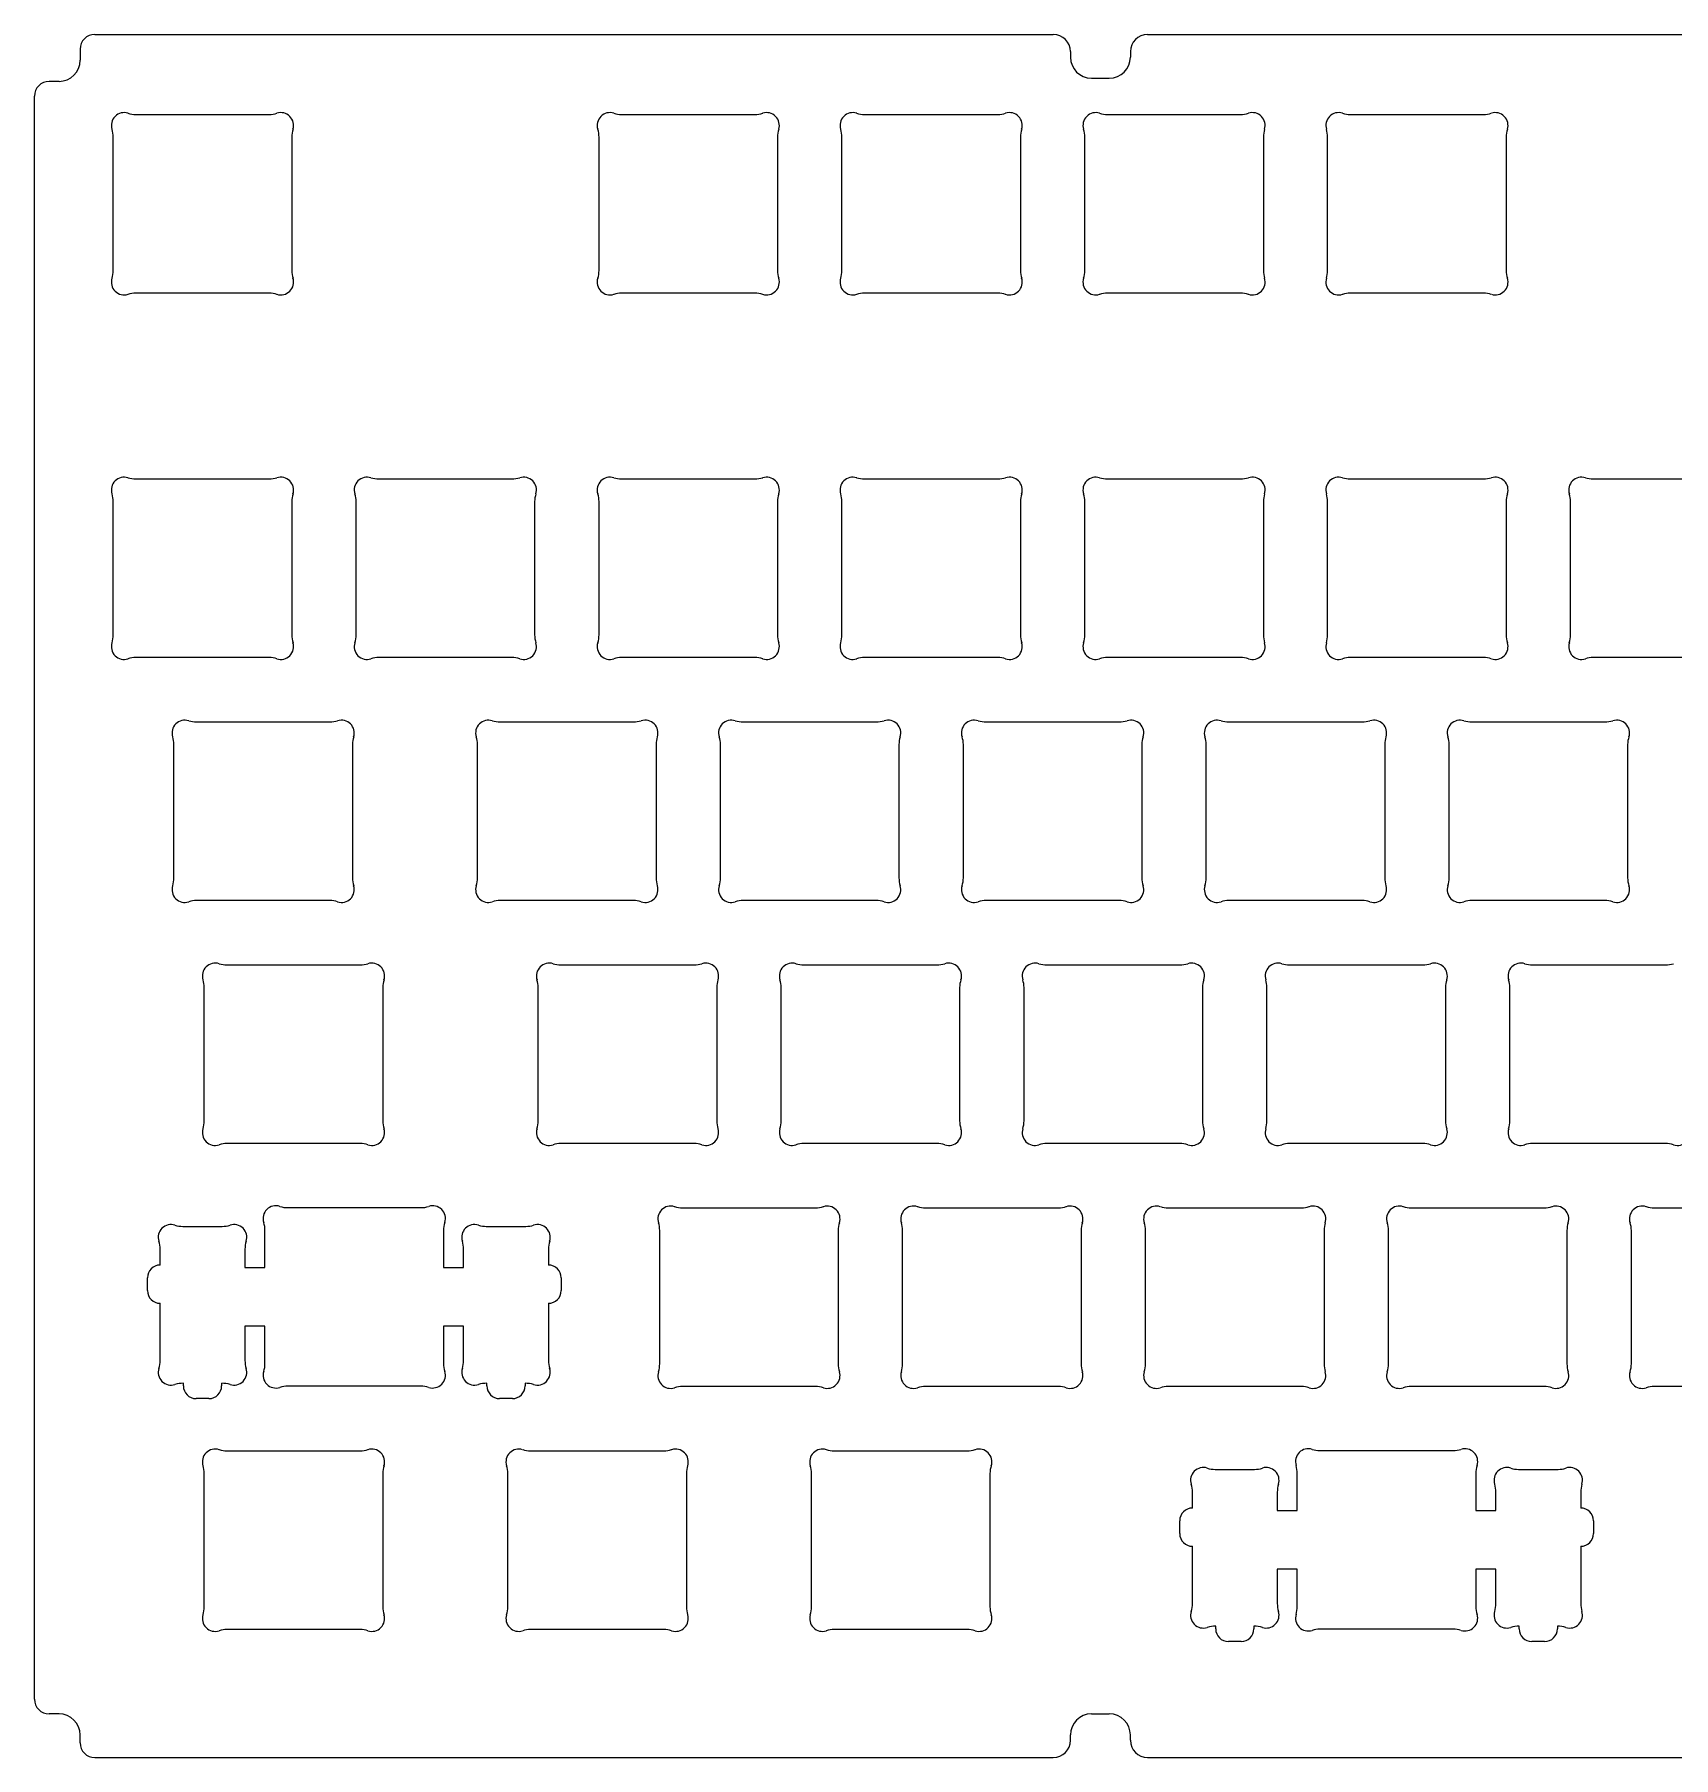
# Model space of a CAD drawing. Extents: x 0 to 322, y 0 to 135.
# Drawn here: x 0 to 128.6, y 0 to 135.1 of the extents above; entities that cross this region are included whole.
import ezdxf

# ---------------------------------------------------------------- set-up
doc = ezdxf.new("R2010")
doc.units = 0
doc.header["$MEASUREMENT"] = 0

msp = doc.modelspace()

# ---------------------------------------------------------------- linework, layer by layer
at = {"linetype": 'Continuous'}
for p, q in [((3.58, 133.94), (3.58, 133.06)), ((87.3, 135.09), (234.8, 135.09)), ((81.25, 133.74), (81.25, 133.31)), ((85.95, 133.74), (85.95, 133.31)), ((1.93, 131.41), (1.15, 131.41)), ((82.9, 131.66), (84.3, 131.66)), ((1.93, 3.42), (1.15, 3.42)), ((82.9, 3.42), (84.3, 3.42)), ((3.58, 1.15), (3.58, 1.77)), ((81.25, 1.35), (81.25, 1.77)), ((85.95, 1.35), (85.95, 1.77)), ((87.3, 0), (234.8, 0))]:
    msp.add_line(p, q, dxfattribs=at)
for p, q in [((4.73, 135.09), (79.9, 135.09)), ((0, 4.57), (0, 130.26)), ((7.95, 128.81), (18.4, 128.81)), ((46.05, 128.81), (56.5, 128.81)), ((65.1, 128.81), (75.55, 128.81)), ((84.15, 128.81), (94.6, 128.81)), ((103.2, 128.81), (113.64, 128.81)), ((6.18, 116.59), (6.18, 127.03)), ((20.18, 127.03), (20.18, 116.59)), ((44.28, 116.59), (44.28, 127.03)), ((58.28, 127.03), (58.28, 116.59)), ((63.33, 116.59), (63.33, 127.03)), ((77.33, 127.03), (77.33, 116.59)), ((82.38, 116.59), (82.38, 127.03)), ((96.38, 127.03), (96.38, 116.59)), ((101.42, 116.59), (101.42, 127.03)), ((115.42, 127.03), (115.42, 116.59)), ((18.4, 114.81), (7.95, 114.81)), ((56.5, 114.81), (46.05, 114.81)), ((75.55, 114.81), (65.1, 114.81)), ((94.6, 114.81), (84.15, 114.81)), ((113.64, 114.81), (103.2, 114.81)), ((7.95, 100.24), (18.4, 100.24)), ((27, 100.24), (37.45, 100.24)), ((46.05, 100.24), (56.5, 100.24)), ((65.1, 100.24), (75.55, 100.24)), ((84.15, 100.24), (94.6, 100.24)), ((103.2, 100.24), (113.64, 100.24)), ((122.25, 100.24), (132.69, 100.24)), ((6.18, 88.02), (6.18, 98.46)), ((20.18, 98.46), (20.18, 88.02)), ((25.23, 88.02), (25.23, 98.46)), ((39.23, 98.46), (39.23, 88.02)), ((44.28, 88.02), (44.28, 98.46)), ((58.28, 98.46), (58.28, 88.02)), ((63.33, 88.02), (63.33, 98.46)), ((77.33, 98.46), (77.33, 88.02)), ((82.38, 88.02), (82.38, 98.46)), ((96.38, 98.46), (96.38, 88.02)), ((101.42, 88.02), (101.42, 98.46)), ((115.42, 98.46), (115.42, 88.02)), ((120.47, 88.02), (120.47, 98.46)), ((18.4, 86.24), (7.95, 86.24)), ((37.45, 86.24), (27, 86.24)), ((56.5, 86.24), (46.05, 86.24)), ((75.55, 86.24), (65.1, 86.24)), ((94.6, 86.24), (84.15, 86.24)), ((113.64, 86.24), (103.2, 86.24)), ((132.69, 86.24), (122.25, 86.24)), ((12.72, 81.19), (23.16, 81.19)), ((36.53, 81.19), (46.97, 81.19)), ((55.58, 81.19), (66.02, 81.19)), ((74.63, 81.19), (85.07, 81.19)), ((93.68, 81.19), (104.12, 81.19)), ((112.73, 81.19), (123.17, 81.19)), ((10.94, 68.97), (10.94, 79.41)), ((24.94, 79.41), (24.94, 68.97)), ((34.75, 68.97), (34.75, 79.41)), ((48.75, 79.41), (48.75, 68.97)), ((53.8, 68.97), (53.8, 79.41)), ((67.8, 79.41), (67.8, 68.97)), ((72.85, 68.97), (72.85, 79.41)), ((86.85, 79.41), (86.85, 68.97)), ((91.9, 68.97), (91.9, 79.41)), ((105.9, 79.41), (105.9, 68.97)), ((110.95, 68.97), (110.95, 79.41)), ((124.95, 79.41), (124.95, 68.97)), ((23.16, 67.19), (12.72, 67.19)), ((46.97, 67.19), (36.53, 67.19)), ((66.02, 67.19), (55.58, 67.19)), ((85.07, 67.19), (74.63, 67.19)), ((104.12, 67.19), (93.68, 67.19)), ((123.17, 67.19), (112.73, 67.19)), ((15.1, 62.14), (25.54, 62.14)), ((41.29, 62.14), (51.73, 62.14)), ((60.34, 62.14), (70.78, 62.14)), ((79.39, 62.14), (89.83, 62.14)), ((98.44, 62.14), (108.88, 62.14)), ((117.49, 62.14), (127.93, 62.14)), ((13.32, 49.92), (13.32, 60.36)), ((27.32, 60.36), (27.32, 49.92)), ((39.51, 49.92), (39.51, 60.36)), ((53.51, 60.36), (53.51, 49.92)), ((58.56, 49.92), (58.56, 60.36)), ((72.56, 60.36), (72.56, 49.92)), ((77.61, 49.92), (77.61, 60.36)), ((91.61, 60.36), (91.61, 49.92)), ((96.66, 49.92), (96.66, 60.36)), ((110.66, 60.36), (110.66, 49.92)), ((115.71, 49.92), (115.71, 60.36)), ((25.54, 48.14), (15.1, 48.14)), ((51.73, 48.14), (41.29, 48.14)), ((70.78, 48.14), (60.34, 48.14)), ((89.83, 48.14), (79.39, 48.14)), ((108.88, 48.14), (98.44, 48.14)), ((127.93, 48.14), (117.49, 48.14)), ((19.86, 43.11), (30.3, 43.11)), ((50.82, 43.09), (61.26, 43.09)), ((69.87, 43.09), (80.31, 43.09)), ((88.92, 43.09), (99.36, 43.09)), ((107.97, 43.09), (118.41, 43.09)), ((127.02, 43.09), (137.46, 43.09)), ((11.64, 41.64), (14.73, 41.64)), ((18.08, 38.41), (18.08, 41.33)), ((32.08, 41.33), (32.08, 38.41)), ((35.44, 41.64), (38.53, 41.64)), ((49.04, 30.87), (49.04, 41.31)), ((63.04, 41.31), (63.04, 30.87)), ((68.09, 30.87), (68.09, 41.31)), ((82.09, 41.31), (82.09, 30.87)), ((87.14, 30.87), (87.14, 41.31)), ((101.14, 41.31), (101.14, 30.87)), ((106.19, 30.87), (106.19, 41.31)), ((120.19, 41.31), (120.19, 30.87)), ((125.24, 30.87), (125.24, 41.31)), ((9.86, 38.61), (9.86, 39.86)), ((16.51, 39.86), (16.51, 38.41)), ((33.66, 38.41), (33.66, 39.86)), ((40.31, 39.86), (40.31, 38.61)), ((16.51, 38.41), (18.08, 38.41)), ((32.08, 38.41), (33.66, 38.41)), ((8.86, 36.61), (8.86, 37.61)), ((41.31, 37.61), (41.31, 36.61)), ((9.86, 31.12), (9.86, 35.61)), ((40.31, 35.61), (40.31, 31.12)), ((18.08, 33.81), (16.51, 33.81)), ((16.51, 33.81), (16.51, 31.12)), ((18.08, 30.89), (18.08, 33.81)), ((32.08, 33.81), (32.08, 30.89)), ((33.66, 33.81), (32.08, 33.81)), ((33.66, 31.12), (33.66, 33.81)), ((11.68, 29.14), (11.68, 29.34)), ((14.68, 29.34), (14.68, 29.14)), ((30.3, 29.11), (19.86, 29.11)), ((35.48, 29.14), (35.48, 29.34)), ((38.48, 29.34), (38.48, 29.14)), ((61.26, 29.09), (50.82, 29.09)), ((80.31, 29.09), (69.87, 29.09)), ((99.36, 29.09), (88.92, 29.09)), ((118.41, 29.09), (107.97, 29.09)), ((137.46, 29.09), (127.02, 29.09)), ((13.68, 28.14), (12.68, 28.14)), ((37.48, 28.14), (36.48, 28.14)), ((15.1, 24.04), (25.54, 24.04)), ((38.91, 24.04), (49.35, 24.04)), ((62.72, 24.04), (73.16, 24.04)), ((100.82, 24.06), (111.26, 24.06)), ((13.32, 11.82), (13.32, 22.26)), ((27.32, 22.26), (27.32, 11.82)), ((37.13, 11.82), (37.13, 22.26)), ((51.13, 22.26), (51.13, 11.82)), ((60.94, 11.82), (60.94, 22.26)), ((74.94, 22.26), (74.94, 11.82)), ((92.6, 22.59), (95.69, 22.59)), ((99.04, 19.36), (99.04, 22.28)), ((113.04, 22.28), (113.04, 19.36)), ((116.4, 22.59), (119.49, 22.59)), ((90.82, 19.56), (90.82, 20.81)), ((97.47, 20.81), (97.47, 19.36)), ((114.62, 19.36), (114.62, 20.81)), ((121.27, 20.81), (121.27, 19.56)), ((97.47, 19.36), (99.04, 19.36)), ((113.04, 19.36), (114.62, 19.36)), ((89.82, 17.56), (89.82, 18.56)), ((122.27, 18.56), (122.27, 17.56)), ((90.82, 12.07), (90.82, 16.56)), ((121.27, 16.56), (121.27, 12.07)), ((99.04, 14.76), (97.47, 14.76)), ((97.47, 14.76), (97.47, 12.07)), ((99.04, 11.84), (99.04, 14.76)), ((113.04, 14.76), (113.04, 11.84)), ((114.62, 14.76), (113.04, 14.76)), ((114.62, 12.07), (114.62, 14.76)), ((25.54, 10.04), (15.1, 10.04)), ((49.35, 10.04), (38.91, 10.04)), ((73.16, 10.04), (62.72, 10.04)), ((92.64, 10.09), (92.64, 10.29)), ((95.64, 10.29), (95.64, 10.09)), ((111.26, 10.06), (100.82, 10.06)), ((116.44, 10.09), (116.44, 10.29)), ((119.44, 10.29), (119.44, 10.09)), ((94.64, 9.09), (93.64, 9.09)), ((118.44, 9.09), (117.44, 9.09)), ((4.73, 0), (79.9, 0))]:
    msp.add_line(p, q)
for centre, radius, start, end in [((4.73, 133.94), 1.15, 90, 180), ((79.9, 133.74), 1.35, 360, 90), ((87.3, 133.74), 1.35, 90, 180), ((1.93, 133.06), 1.65, 270, 0), ((82.9, 133.31), 1.65, 180, 270), ((84.3, 133.31), 1.65, 270, 0), ((1.15, 130.26), 1.15, 90, 180), ((1.15, 4.57), 1.15, 180, 270), ((1.93, 1.77), 1.65, 360, 90), ((82.9, 1.77), 1.65, 90, 180), ((84.3, 1.77), 1.65, 360, 90), ((4.73, 1.15), 1.15, 180, 270), ((79.9, 1.35), 1.35, 270, 0), ((87.3, 1.35), 1.35, 180, 270)]:
    msp.add_arc(centre, radius, start, end, dxfattribs=at)
for centre, radius, start, end in [((7.03, 127.96), 1, 72.0237, 197.9763), ((7.95, 130.81), 2, 252.0237, 270), ((18.4, 130.81), 2, 270, 287.9763), ((19.32, 127.96), 1, 342.0237, 107.9763), ((45.13, 127.96), 1, 72.0237, 197.9763), ((46.05, 130.81), 2, 252.0237, 270), ((56.5, 130.81), 2, 270, 287.9763), ((57.42, 127.96), 1, 342.0237, 107.9763), ((64.18, 127.96), 1, 72.0237, 197.9763), ((65.1, 130.81), 2, 252.0237, 270), ((75.55, 130.81), 2, 270, 287.9763), ((76.47, 127.96), 1, 342.0237, 107.9763), ((83.23, 127.96), 1, 72.0237, 197.9763), ((84.15, 130.81), 2, 252.0237, 270), ((94.6, 130.81), 2, 270, 287.9763), ((95.52, 127.96), 1, 342.0237, 107.9763), ((102.28, 127.96), 1, 72.0237, 197.9763), ((103.2, 130.81), 2, 252.0237, 270), ((113.64, 130.81), 2, 270, 287.9763), ((114.57, 127.96), 1, 342.0237, 107.9763), ((4.18, 127.03), 2, 0, 17.9763), ((22.18, 127.03), 2, 162.0237, 180), ((42.28, 127.03), 2, 0, 17.9763), ((60.28, 127.03), 2, 162.0237, 180), ((61.33, 127.03), 2, 0, 17.9763), ((79.33, 127.03), 2, 162.0237, 180), ((80.38, 127.03), 2, 0, 17.9763), ((98.38, 127.03), 2, 162.0237, 180), ((99.42, 127.03), 2, 0, 17.9763), ((117.42, 127.03), 2, 162.0237, 180), ((4.18, 116.59), 2, 342.0237, 360), ((22.18, 116.59), 2, 180, 197.9763), ((42.28, 116.59), 2, 342.0237, 360), ((60.28, 116.59), 2, 180, 197.9763), ((61.33, 116.59), 2, 342.0237, 360), ((79.33, 116.59), 2, 180, 197.9763), ((80.38, 116.59), 2, 342.0237, 360), ((98.38, 116.59), 2, 180, 197.9763), ((99.42, 116.59), 2, 342.0237, 360), ((117.42, 116.59), 2, 180, 197.9763), ((7.03, 115.67), 1, 162.0237, 287.9763), ((19.32, 115.67), 1, 252.0237, 17.9763), ((45.13, 115.67), 1, 162.0237, 287.9763), ((57.42, 115.67), 1, 252.0237, 17.9763), ((64.18, 115.67), 1, 162.0237, 287.9763), ((76.47, 115.67), 1, 252.0237, 17.9763), ((83.23, 115.67), 1, 162.0237, 287.9763), ((95.52, 115.67), 1, 252.0237, 17.9763), ((102.28, 115.67), 1, 162.0237, 287.9763), ((114.57, 115.67), 1, 252.0237, 17.9763), ((7.95, 112.81), 2, 90, 107.9763), ((18.4, 112.81), 2, 72.0237, 90), ((46.05, 112.81), 2, 90, 107.9763), ((56.5, 112.81), 2, 72.0237, 90), ((65.1, 112.81), 2, 90, 107.9763), ((75.55, 112.81), 2, 72.0237, 90), ((84.15, 112.81), 2, 90, 107.9763), ((94.6, 112.81), 2, 72.0237, 90), ((103.2, 112.81), 2, 90, 107.9763), ((113.64, 112.81), 2, 72.0237, 90), ((7.03, 99.38), 1, 72.0237, 197.9763), ((7.95, 102.24), 2, 252.0237, 270), ((18.4, 102.24), 2, 270, 287.9763), ((19.32, 99.38), 1, 342.0237, 107.9763), ((26.08, 99.38), 1, 72.0237, 197.9763), ((27, 102.24), 2, 252.0237, 270), ((37.45, 102.24), 2, 270, 287.9763), ((38.37, 99.38), 1, 342.0237, 107.9763), ((45.13, 99.38), 1, 72.0237, 197.9763), ((46.05, 102.24), 2, 252.0237, 270), ((56.5, 102.24), 2, 270, 287.9763), ((57.42, 99.38), 1, 342.0237, 107.9763), ((64.18, 99.38), 1, 72.0237, 197.9763), ((65.1, 102.24), 2, 252.0237, 270), ((75.55, 102.24), 2, 270, 287.9763), ((76.47, 99.38), 1, 342.0237, 107.9763), ((83.23, 99.38), 1, 72.0237, 197.9763), ((84.15, 102.24), 2, 252.0237, 270), ((94.6, 102.24), 2, 270, 287.9763), ((95.52, 99.38), 1, 342.0237, 107.9763), ((102.28, 99.38), 1, 72.0237, 197.9763), ((103.2, 102.24), 2, 252.0237, 270), ((113.64, 102.24), 2, 270, 287.9763), ((114.57, 99.38), 1, 342.0237, 107.9763), ((121.33, 99.38), 1, 72.0237, 197.9763), ((122.25, 102.24), 2, 252.0237, 270), ((4.18, 98.46), 2, 0, 17.9763), ((22.18, 98.46), 2, 162.0237, 180), ((23.23, 98.46), 2, 0, 17.9763), ((41.23, 98.46), 2, 162.0237, 180), ((42.28, 98.46), 2, 0, 17.9763), ((60.28, 98.46), 2, 162.0237, 180), ((61.33, 98.46), 2, 0, 17.9763), ((79.33, 98.46), 2, 162.0237, 180), ((80.38, 98.46), 2, 0, 17.9763), ((98.38, 98.46), 2, 162.0237, 180), ((99.42, 98.46), 2, 0, 17.9763), ((117.42, 98.46), 2, 162.0237, 180), ((118.47, 98.46), 2, 0, 17.9763), ((4.18, 88.02), 2, 342.0237, 360), ((22.18, 88.02), 2, 180, 197.9763), ((23.23, 88.02), 2, 342.0237, 360), ((41.23, 88.02), 2, 180, 197.9763), ((42.28, 88.02), 2, 342.0237, 360), ((60.28, 88.02), 2, 180, 197.9763), ((61.33, 88.02), 2, 342.0237, 360), ((79.33, 88.02), 2, 180, 197.9763), ((80.38, 88.02), 2, 342.0237, 360), ((98.38, 88.02), 2, 180, 197.9763), ((99.42, 88.02), 2, 342.0237, 360), ((117.42, 88.02), 2, 180, 197.9763), ((118.47, 88.02), 2, 342.0237, 360), ((7.03, 87.09), 1, 162.0237, 287.9763), ((19.32, 87.09), 1, 252.0237, 17.9763), ((26.08, 87.09), 1, 162.0237, 287.9763), ((38.37, 87.09), 1, 252.0237, 17.9763), ((45.13, 87.09), 1, 162.0237, 287.9763), ((57.42, 87.09), 1, 252.0237, 17.9763), ((64.18, 87.09), 1, 162.0237, 287.9763), ((76.47, 87.09), 1, 252.0237, 17.9763), ((83.23, 87.09), 1, 162.0237, 287.9763), ((95.52, 87.09), 1, 252.0237, 17.9763), ((102.28, 87.09), 1, 162.0237, 287.9763), ((114.57, 87.09), 1, 252.0237, 17.9763), ((121.33, 87.09), 1, 162.0237, 287.9763), ((7.95, 84.24), 2, 90, 107.9763), ((18.4, 84.24), 2, 72.0237, 90), ((27, 84.24), 2, 90, 107.9763), ((37.45, 84.24), 2, 72.0237, 90), ((46.05, 84.24), 2, 90, 107.9763), ((56.5, 84.24), 2, 72.0237, 90), ((65.1, 84.24), 2, 90, 107.9763), ((75.55, 84.24), 2, 72.0237, 90), ((84.15, 84.24), 2, 90, 107.9763), ((94.6, 84.24), 2, 72.0237, 90), ((103.2, 84.24), 2, 90, 107.9763), ((113.64, 84.24), 2, 72.0237, 90), ((122.25, 84.24), 2, 90, 107.9763), ((11.79, 80.33), 1, 72.0237, 197.9763), ((12.72, 83.19), 2, 252.0237, 270), ((23.16, 83.19), 2, 270, 287.9763), ((24.08, 80.33), 1, 342.0237, 107.9763), ((35.6, 80.33), 1, 72.0237, 197.9763), ((36.53, 83.19), 2, 252.0237, 270), ((46.97, 83.19), 2, 270, 287.9763), ((47.9, 80.33), 1, 342.0237, 107.9763), ((54.65, 80.33), 1, 72.0237, 197.9763), ((55.58, 83.19), 2, 252.0237, 270), ((66.02, 83.19), 2, 270, 287.9763), ((66.95, 80.33), 1, 342.0237, 107.9763), ((73.7, 80.33), 1, 72.0237, 197.9763), ((74.63, 83.19), 2, 252.0237, 270), ((85.07, 83.19), 2, 270, 287.9763), ((86, 80.33), 1, 342.0237, 107.9763), ((92.75, 80.33), 1, 72.0237, 197.9763), ((93.68, 83.19), 2, 252.0237, 270), ((104.12, 83.19), 2, 270, 287.9763), ((105.05, 80.33), 1, 342.0237, 107.9763), ((111.8, 80.33), 1, 72.0237, 197.9763), ((112.73, 83.19), 2, 252.0237, 270), ((123.17, 83.19), 2, 270, 287.9763), ((124.1, 80.33), 1, 342.0237, 107.9763), ((8.94, 79.41), 2, 0, 17.9763), ((26.94, 79.41), 2, 162.0237, 180), ((32.75, 79.41), 2, 0, 17.9763), ((50.75, 79.41), 2, 162.0237, 180), ((51.8, 79.41), 2, 0, 17.9763), ((69.8, 79.41), 2, 162.0237, 180), ((70.85, 79.41), 2, 0, 17.9763), ((88.85, 79.41), 2, 162.0237, 180), ((89.9, 79.41), 2, 0, 17.9763), ((107.9, 79.41), 2, 162.0237, 180), ((108.95, 79.41), 2, 0, 17.9763), ((126.95, 79.41), 2, 162.0237, 180), ((8.94, 68.97), 2, 342.0237, 360), ((26.94, 68.97), 2, 180, 197.9763), ((32.75, 68.97), 2, 342.0237, 360), ((50.75, 68.97), 2, 180, 197.9763), ((51.8, 68.97), 2, 342.0237, 360), ((69.8, 68.97), 2, 180, 197.9763), ((70.85, 68.97), 2, 342.0237, 360), ((88.85, 68.97), 2, 180, 197.9763), ((89.9, 68.97), 2, 342.0237, 360), ((107.9, 68.97), 2, 180, 197.9763), ((108.95, 68.97), 2, 342.0237, 360), ((126.95, 68.97), 2, 180, 197.9763), ((11.79, 68.04), 1, 162.0237, 287.9763), ((24.08, 68.04), 1, 252.0237, 17.9763), ((35.6, 68.04), 1, 162.0237, 287.9763), ((47.9, 68.04), 1, 252.0237, 17.9763), ((54.65, 68.04), 1, 162.0237, 287.9763), ((66.95, 68.04), 1, 252.0237, 17.9763), ((73.7, 68.04), 1, 162.0237, 287.9763), ((86, 68.04), 1, 252.0237, 17.9763), ((92.75, 68.04), 1, 162.0237, 287.9763), ((105.05, 68.04), 1, 252.0237, 17.9763), ((111.8, 68.04), 1, 162.0237, 287.9763), ((124.1, 68.04), 1, 252.0237, 17.9763), ((12.72, 65.19), 2, 90, 107.9763), ((23.16, 65.19), 2, 72.0237, 90), ((36.53, 65.19), 2, 90, 107.9763), ((46.97, 65.19), 2, 72.0237, 90), ((55.58, 65.19), 2, 90, 107.9763), ((66.02, 65.19), 2, 72.0237, 90), ((74.63, 65.19), 2, 90, 107.9763), ((85.07, 65.19), 2, 72.0237, 90), ((93.68, 65.19), 2, 90, 107.9763), ((104.12, 65.19), 2, 72.0237, 90), ((112.73, 65.19), 2, 90, 107.9763), ((123.17, 65.19), 2, 72.0237, 90), ((14.17, 61.28), 1, 72.0237, 197.9763), ((15.1, 64.14), 2, 252.0237, 270), ((25.54, 64.14), 2, 270, 287.9763), ((26.46, 61.28), 1, 342.0237, 107.9763), ((40.37, 61.28), 1, 72.0237, 197.9763), ((41.29, 64.14), 2, 252.0237, 270), ((51.73, 64.14), 2, 270, 287.9763), ((52.66, 61.28), 1, 342.0237, 107.9763), ((59.42, 61.28), 1, 72.0237, 197.9763), ((60.34, 64.14), 2, 252.0237, 270), ((70.78, 64.14), 2, 270, 287.9763), ((71.71, 61.28), 1, 342.0237, 107.9763), ((78.47, 61.28), 1, 72.0237, 197.9763), ((79.39, 64.14), 2, 252.0237, 270), ((89.83, 64.14), 2, 270, 287.9763), ((90.76, 61.28), 1, 342.0237, 107.9763), ((97.52, 61.28), 1, 72.0237, 197.9763), ((98.44, 64.14), 2, 252.0237, 270), ((108.88, 64.14), 2, 270, 287.9763), ((109.81, 61.28), 1, 342.0237, 107.9763), ((116.57, 61.28), 1, 72.0237, 197.9763), ((117.49, 64.14), 2, 252.0237, 270), ((127.93, 64.14), 2, 270, 287.9763), ((11.32, 60.36), 2, 0, 17.9763), ((29.32, 60.36), 2, 162.0237, 180), ((37.51, 60.36), 2, 0, 17.9763), ((55.51, 60.36), 2, 162.0237, 180), ((56.56, 60.36), 2, 0, 17.9763), ((74.56, 60.36), 2, 162.0237, 180), ((75.61, 60.36), 2, 0, 17.9763), ((93.61, 60.36), 2, 162.0237, 180), ((94.66, 60.36), 2, 0, 17.9763), ((112.66, 60.36), 2, 162.0237, 180), ((113.71, 60.36), 2, 0, 17.9763), ((14.17, 48.99), 1, 162.0237, 287.9763), ((11.32, 49.92), 2, 342.0237, 360), ((26.46, 48.99), 1, 252.0237, 17.9763), ((29.32, 49.92), 2, 180, 197.9763), ((40.37, 48.99), 1, 162.0237, 287.9763), ((37.51, 49.92), 2, 342.0237, 360), ((52.66, 48.99), 1, 252.0237, 17.9763), ((55.51, 49.92), 2, 180, 197.9763), ((59.42, 48.99), 1, 162.0237, 287.9763), ((56.56, 49.92), 2, 342.0237, 360), ((71.71, 48.99), 1, 252.0237, 17.9763), ((74.56, 49.92), 2, 180, 197.9763), ((78.47, 48.99), 1, 162.0237, 287.9763), ((75.61, 49.92), 2, 342.0237, 360), ((90.76, 48.99), 1, 252.0237, 17.9763), ((93.61, 49.92), 2, 180, 197.9763), ((97.52, 48.99), 1, 162.0237, 287.9763), ((94.66, 49.92), 2, 342.0237, 360), ((109.81, 48.99), 1, 252.0237, 17.9763), ((112.66, 49.92), 2, 180, 197.9763), ((116.57, 48.99), 1, 162.0237, 287.9763), ((113.71, 49.92), 2, 342.0237, 360), ((128.86, 48.99), 1, 252.0237, 17.9763), ((15.1, 46.14), 2, 90, 107.9763), ((25.54, 46.14), 2, 72.0237, 90), ((41.29, 46.14), 2, 90, 107.9763), ((51.73, 46.14), 2, 72.0237, 90), ((60.34, 46.14), 2, 90, 107.9763), ((70.78, 46.14), 2, 72.0237, 90), ((79.39, 46.14), 2, 90, 107.9763), ((89.83, 46.14), 2, 72.0237, 90), ((98.44, 46.14), 2, 90, 107.9763), ((108.88, 46.14), 2, 72.0237, 90), ((117.49, 46.14), 2, 90, 107.9763), ((127.93, 46.14), 2, 72.0237, 90), ((18.93, 42.26), 1, 72.0237, 197.9763), ((31.23, 42.26), 1, 342.0237, 107.9763), ((49.89, 42.23), 1, 72.0237, 197.9763), ((62.18, 42.23), 1, 342.0237, 107.9763), ((68.94, 42.23), 1, 72.0237, 197.9763), ((81.23, 42.23), 1, 342.0237, 107.9763), ((87.99, 42.23), 1, 72.0237, 197.9763), ((100.28, 42.23), 1, 342.0237, 107.9763), ((107.04, 42.23), 1, 72.0237, 197.9763), ((119.33, 42.23), 1, 342.0237, 107.9763), ((126.09, 42.23), 1, 72.0237, 197.9763), ((16.08, 41.33), 2, 0, 17.9763), ((19.86, 45.11), 2, 252.0237, 270), ((30.3, 45.11), 2, 270, 287.9763), ((34.08, 41.33), 2, 162.0237, 180), ((47.04, 41.31), 2, 0, 17.9763), ((50.82, 45.09), 2, 252.0237, 270), ((61.26, 45.09), 2, 270, 287.9763), ((65.04, 41.31), 2, 162.0237, 180), ((66.09, 41.31), 2, 0, 17.9763), ((69.87, 45.09), 2, 252.0237, 270), ((80.31, 45.09), 2, 270, 287.9763), ((84.09, 41.31), 2, 162.0237, 180), ((85.14, 41.31), 2, 0, 17.9763), ((88.92, 45.09), 2, 252.0237, 270), ((99.36, 45.09), 2, 270, 287.9763), ((103.14, 41.31), 2, 162.0237, 180), ((104.19, 41.31), 2, 0, 17.9763), ((107.97, 45.09), 2, 252.0237, 270), ((118.41, 45.09), 2, 270, 287.9763), ((122.19, 41.31), 2, 162.0237, 180), ((123.24, 41.31), 2, 0, 17.9763), ((127.02, 45.09), 2, 252.0237, 270), ((10.71, 40.79), 1, 72.0237, 197.9763), ((11.64, 43.64), 2, 252.0237, 270), ((14.73, 43.64), 2, 270, 287.9763), ((15.65, 40.79), 1, 342.0237, 107.9763), ((34.51, 40.79), 1, 72.0237, 197.9763), ((35.44, 43.64), 2, 252.0237, 270), ((38.53, 43.64), 2, 270, 287.9763), ((39.45, 40.79), 1, 342.0237, 107.9763), ((7.86, 39.86), 2, 360, 17.9763), ((18.51, 39.86), 2, 162.0237, 180), ((31.66, 39.86), 2, 0, 17.9763), ((42.31, 39.86), 2, 162.0237, 180), ((9.86, 37.61), 1, 90, 180), ((40.31, 37.61), 1, 0, 90), ((9.86, 36.61), 1, 180, 270), ((40.31, 36.61), 1, 270, 0), ((7.86, 31.12), 2, 342.0237, 0), ((18.51, 31.12), 2, 180, 197.9763), ((31.66, 31.12), 2, 342.0237, 0), ((42.31, 31.12), 2, 180, 197.9763), ((10.71, 30.2), 1, 162.0237, 287.9763), ((15.65, 30.2), 1, 252.0237, 17.9763), ((18.93, 29.97), 1, 162.0237, 287.9763), ((16.08, 30.89), 2, 342.0237, 360), ((31.23, 29.97), 1, 252.0237, 17.9763), ((34.08, 30.89), 2, 180, 197.9763), ((34.51, 30.2), 1, 162.0237, 287.9763), ((39.45, 30.2), 1, 252.0237, 17.9763), ((49.89, 29.94), 1, 162.0237, 287.9763), ((47.04, 30.87), 2, 342.0237, 360), ((62.18, 29.94), 1, 252.0237, 17.9763), ((65.04, 30.87), 2, 180, 197.9763), ((68.94, 29.94), 1, 162.0237, 287.9763), ((66.09, 30.87), 2, 342.0237, 360), ((81.23, 29.94), 1, 252.0237, 17.9763), ((84.09, 30.87), 2, 180, 197.9763), ((87.99, 29.94), 1, 162.0237, 287.9763), ((85.14, 30.87), 2, 342.0237, 360), ((100.28, 29.94), 1, 252.0237, 17.9763), ((103.14, 30.87), 2, 180, 197.9763), ((107.04, 29.94), 1, 162.0237, 287.9763), ((104.19, 30.87), 2, 342.0237, 360), ((119.33, 29.94), 1, 252.0237, 17.9763), ((122.19, 30.87), 2, 180, 197.9763), ((126.09, 29.94), 1, 162.0237, 287.9763), ((123.24, 30.87), 2, 342.0237, 360), ((11.64, 27.34), 2, 88.6942, 107.9763), ((12.68, 29.14), 1, 180, 270), ((13.68, 29.14), 1, 270, 0), ((14.73, 27.34), 2, 72.0237, 91.3058), ((19.86, 27.11), 2, 90, 107.9763), ((30.3, 27.11), 2, 72.0237, 90), ((35.44, 27.34), 2, 88.6942, 107.9763), ((36.48, 29.14), 1, 180, 270), ((37.48, 29.14), 1, 270, 360), ((38.53, 27.34), 2, 72.0237, 91.3058), ((50.82, 27.09), 2, 90, 107.9763), ((61.26, 27.09), 2, 72.0237, 90), ((69.87, 27.09), 2, 90, 107.9763), ((80.31, 27.09), 2, 72.0237, 90), ((88.92, 27.09), 2, 90, 107.9763), ((99.36, 27.09), 2, 72.0237, 90), ((107.97, 27.09), 2, 90, 107.9763), ((118.41, 27.09), 2, 72.0237, 90), ((127.02, 27.09), 2, 90, 107.9763), ((14.17, 23.18), 1, 72.0237, 197.9763), ((15.1, 26.04), 2, 252.0237, 270), ((25.54, 26.04), 2, 270, 287.9763), ((26.46, 23.18), 1, 342.0237, 107.9763), ((37.98, 23.18), 1, 72.0237, 197.9763), ((38.91, 26.04), 2, 252.0237, 270), ((49.35, 26.04), 2, 270, 287.9763), ((50.28, 23.18), 1, 342.0237, 107.9763), ((61.8, 23.18), 1, 72.0237, 197.9763), ((62.72, 26.04), 2, 252.0237, 270), ((73.16, 26.04), 2, 270, 287.9763), ((74.09, 23.18), 1, 342.0237, 107.9763), ((99.9, 23.21), 1, 72.0237, 197.9763), ((100.82, 26.06), 2, 252.0237, 270), ((111.26, 26.06), 2, 270, 287.9763), ((112.19, 23.21), 1, 342.0237, 107.9763), ((11.32, 22.26), 2, 0, 17.9763), ((29.32, 22.26), 2, 162.0237, 180), ((35.13, 22.26), 2, 0, 17.9763), ((53.13, 22.26), 2, 162.0237, 180), ((58.94, 22.26), 2, 0, 17.9763), ((76.94, 22.26), 2, 162.0237, 180), ((91.67, 21.74), 1, 72.0237, 197.9763), ((92.6, 24.59), 2, 252.0237, 270), ((95.69, 24.59), 2, 270, 287.9763), ((96.61, 21.74), 1, 342.0237, 107.9763), ((97.04, 22.28), 2, 0, 17.9763), ((115.04, 22.28), 2, 162.0237, 180), ((115.47, 21.74), 1, 72.0237, 197.9763), ((116.4, 24.59), 2, 252.0237, 270), ((119.49, 24.59), 2, 270, 287.9763), ((120.41, 21.74), 1, 342.0237, 107.9763), ((88.82, 20.81), 2, 360, 17.9763), ((99.47, 20.81), 2, 162.0237, 180), ((112.62, 20.81), 2, 0, 17.9763), ((123.27, 20.81), 2, 162.0237, 180), ((90.82, 18.56), 1, 90, 180), ((121.27, 18.56), 1, 0, 90), ((90.82, 17.56), 1, 180, 270), ((121.27, 17.56), 1, 270, 0), ((14.17, 10.89), 1, 162.0237, 287.9763), ((11.32, 11.82), 2, 342.0237, 360), ((26.46, 10.89), 1, 252.0237, 17.9763), ((29.32, 11.82), 2, 180, 197.9763), ((37.98, 10.89), 1, 162.0237, 287.9763), ((35.13, 11.82), 2, 342.0237, 360), ((50.28, 10.89), 1, 252.0237, 17.9763), ((53.13, 11.82), 2, 180, 197.9763), ((61.8, 10.89), 1, 162.0237, 287.9763), ((58.94, 11.82), 2, 342.0237, 360), ((74.09, 10.89), 1, 252.0237, 17.9763), ((76.94, 11.82), 2, 180, 197.9763), ((91.67, 11.15), 1, 162.0237, 287.9763), ((88.82, 12.07), 2, 342.0237, 0), ((96.61, 11.15), 1, 252.0237, 17.9763), ((99.47, 12.07), 2, 180, 197.9763), ((99.9, 10.92), 1, 162.0237, 287.9763), ((97.04, 11.84), 2, 342.0237, 360), ((112.19, 10.92), 1, 252.0237, 17.9763), ((115.04, 11.84), 2, 180, 197.9763), ((115.47, 11.15), 1, 162.0237, 287.9763), ((112.62, 12.07), 2, 342.0237, 0), ((120.41, 11.15), 1, 252.0237, 17.9763), ((123.27, 12.07), 2, 180, 197.9763), ((15.1, 8.04), 2, 90, 107.9763), ((25.54, 8.04), 2, 72.0237, 90), ((38.91, 8.04), 2, 90, 107.9763), ((49.35, 8.04), 2, 72.0237, 90), ((62.72, 8.04), 2, 90, 107.9763), ((73.16, 8.04), 2, 72.0237, 90), ((92.6, 8.29), 2, 88.6942, 107.9763), ((93.64, 10.09), 1, 180, 270), ((94.64, 10.09), 1, 270, 0), ((95.69, 8.29), 2, 72.0237, 91.3058), ((100.82, 8.06), 2, 90, 107.9763), ((111.26, 8.06), 2, 72.0237, 90), ((116.4, 8.29), 2, 88.6942, 107.9763), ((117.44, 10.09), 1, 180, 270), ((118.44, 10.09), 1, 270, 360), ((119.49, 8.29), 2, 72.0237, 91.3058)]:
    msp.add_arc(centre, radius, start, end)

doc.saveas('drawing.dxf')
